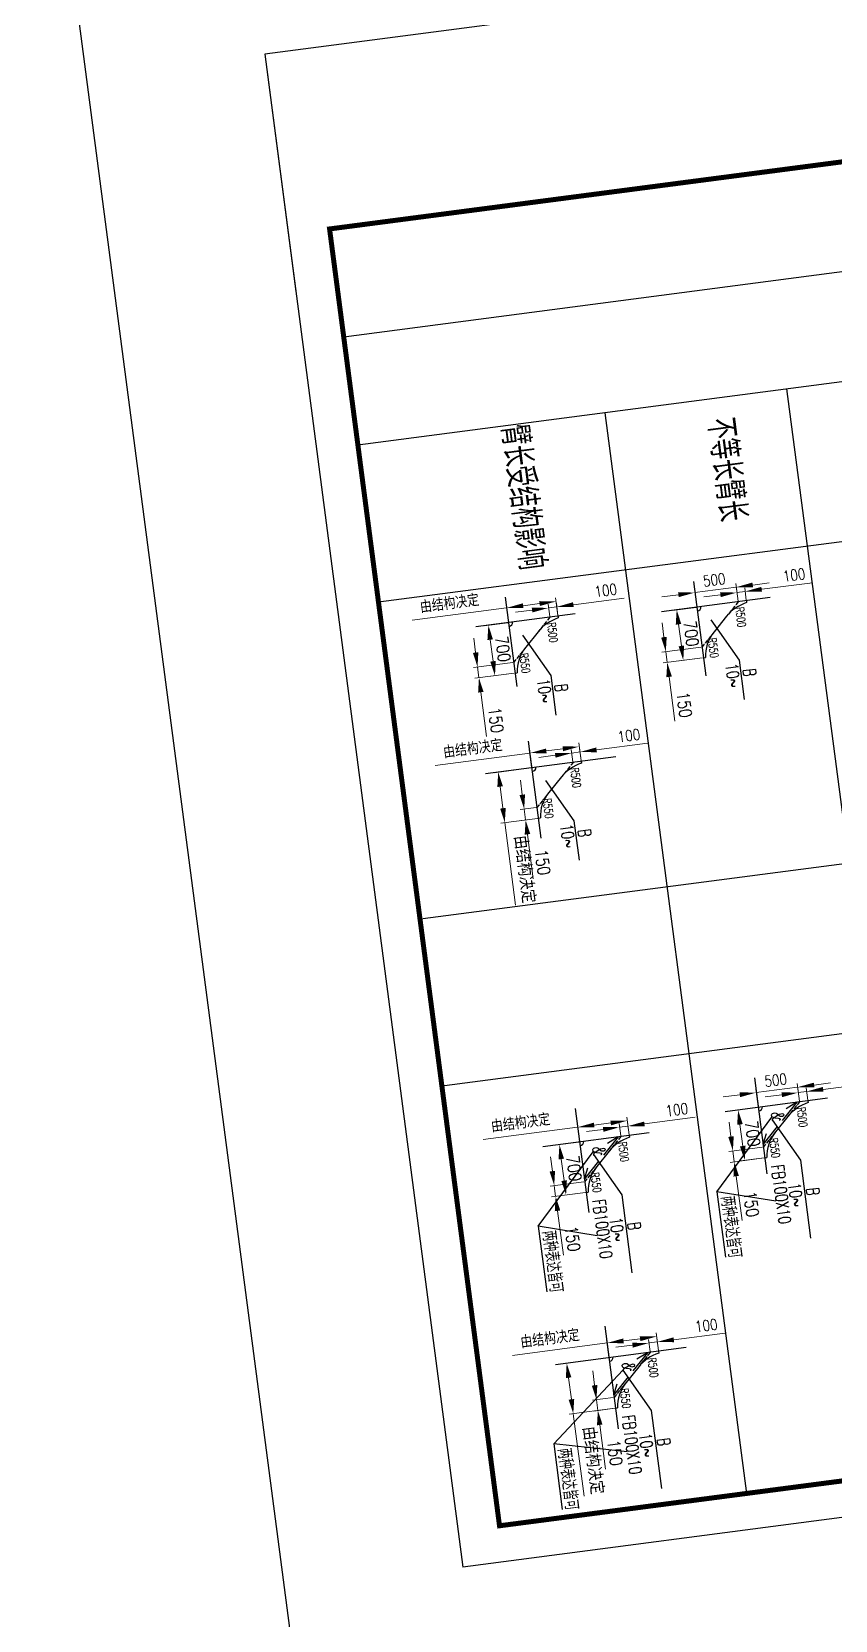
# Model space of a CAD drawing. Header units: millimetres. Extents: x -14906165 to 53546503, y 133836 to 58622790.
# Drawn here: x 41810517 to 42518618, y 31754795 to 33155382 of the extents above; entities that cross this region are included whole.
import ezdxf

# ---------------------------------------------------------------- set-up
doc = ezdxf.new("R2010")
doc.units = ezdxf.units.MM
doc.header["$LTSCALE"] = 100
doc.header["$PDMODE"] = 98
doc.header["$PDSIZE"] = 20
doc.linetypes.add('DASHED', pattern=[8, 6, -2])
doc.linetypes.add('JNRD_DBPointLine', pattern=[34, 24, -3, 0.5, -3, 0.5, -3])
for name, color, linetype in [('200-CO3', 7, 'Continuous'), ('Stiffener_Invisible', 2, 'DASHED'), ('Text', 7, 'Continuous')]:
    doc.layers.add(name, color=color, linetype=linetype)
doc.styles.add('JNRD_E1', font='romans.shx', dxfattribs={"width": 0.8})
doc.styles.add('中文GB2312', font='', dxfattribs={"width": 0.7})
doc.styles.get('中文GB2312').set_extended_font_data('FangSong_GB2312')
doc.dimstyles.new('1-100', dxfattribs={"dimscale": 100, "dimtxt": 1.5, "dimasz": 2, "dimexe": 0.5, "dimexo": 0.1, "dimtad": 1, "dimdec": 0, "dimzin": 1, "dimdsep": 46, "dimtxsty": 'JNRD_E1', "dimcen": 2.5, "dimclrd": 1, "dimclre": 1, "dimclrt": 2, "dimadec": 0, "dimazin": 0, "dimtfac": 1, "dimtdec": 0, "dimtmove": 0, "dimatfit": 3, "dimfxl": 1, "dimtzin": 0, "dimlwd": 13, "dimlwe": 13, "dimarcsym": 0})

# ---------------------------------------------------------------- blocks, each defined once
blk = doc.blocks.new('*D694')
at = {"color": 1, "lineweight": 13}
for p, q in [((-417874, 631285), (-417874, 631485)), ((-417680, 631085), (-417924, 631085)), ((-417874, 630585), (-417874, 631085)), ((-417680, 630585), (-417924, 630585)), ((-417874, 630385), (-417874, 630185))]:
    blk.add_line(p, q, dxfattribs=at)
at = {"color": 1}
for points in [[(-417908, 631285), (-417841, 631285), (-417874, 631085)], [(-417841, 630385), (-417908, 630385), (-417874, 630585)]]:
    blk.add_solid(points, dxfattribs=at)
at = {"layer": 'Defpoints', "color": 0}
for p in [(-417874, 631085), (-417670, 631085), (-417670, 630585)]:
    blk.add_point(p, dxfattribs=at)
at = {"color": 2, "insert": (-418012, 630835), "char_height": 150, "attachment_point": 5, "rotation": 90, "style": 'JNRD_E1'}
blk.add_mtext('500', dxfattribs=at)
blk = doc.blocks.new('*D695')
at = {"color": 1, "lineweight": 13}
for p, q in [((-417670, 630575), (-417670, 630291)), ((-416970, 630575), (-416970, 630291)), ((-417470, 630341), (-417170, 630341))]:
    blk.add_line(p, q, dxfattribs=at)
at = {"color": 1}
for points in [[(-417470, 630374), (-417470, 630307), (-417670, 630341)], [(-417170, 630307), (-417170, 630374), (-416970, 630341)]]:
    blk.add_solid(points, dxfattribs=at)
at = {"layer": 'Defpoints', "color": 0}
for p in [(-417670, 630585), (-416970, 630585), (-416970, 630341)]:
    blk.add_point(p, dxfattribs=at)
at = {"color": 2, "insert": (-417320, 630478), "char_height": 150, "attachment_point": 5, "style": 'JNRD_E1'}
blk.add_mtext('700', dxfattribs=at)
blk = doc.blocks.new('*D696')
at = {"color": 1, "lineweight": 13}
for p, q in [((-417799, 631385), (-417799, 632001)), ((-417680, 631185), (-417849, 631185)), ((-417680, 631085), (-417849, 631085)), ((-417799, 631085), (-417799, 631185)), ((-417799, 630885), (-417799, 630685))]:
    blk.add_line(p, q, dxfattribs=at)
at = {"color": 1}
for points in [[(-417833, 631385), (-417766, 631385), (-417799, 631185)], [(-417766, 630885), (-417833, 630885), (-417799, 631085)]]:
    blk.add_solid(points, dxfattribs=at)
at = {"layer": 'Defpoints', "color": 0}
for p in [(-417799, 631185), (-417670, 631185), (-417670, 631085)]:
    blk.add_point(p, dxfattribs=at)
at = {"color": 2, "insert": (-417937, 631793), "char_height": 150, "attachment_point": 5, "rotation": 90, "style": 'JNRD_E1'}
blk.add_mtext('100', dxfattribs=at)
blk = doc.blocks.new('*D697')
at = {"color": 1, "lineweight": 13}
for p, q in [((-417120, 630575), (-417120, 630097)), ((-416970, 630575), (-416970, 630097)), ((-417320, 630147), (-417520, 630147)), ((-417120, 630147), (-416970, 630147)), ((-416770, 630147), (-416153, 630147))]:
    blk.add_line(p, q, dxfattribs=at)
at = {"color": 1}
for points in [[(-417320, 630113), (-417320, 630180), (-417120, 630147)], [(-416770, 630180), (-416770, 630113), (-416970, 630147)]]:
    blk.add_solid(points, dxfattribs=at)
at = {"layer": 'Defpoints', "color": 0}
for p in [(-417120, 630585), (-416970, 630585), (-416970, 630147)]:
    blk.add_point(p, dxfattribs=at)
at = {"color": 2, "insert": (-416362, 630284), "char_height": 150, "attachment_point": 5, "style": 'JNRD_E1'}
blk.add_mtext('150', dxfattribs=at)
blk = doc.blocks.new('*D698')
at = {"color": 1, "lineweight": 13}
for p, q in [((-410941, 631236), (-410941, 631436)), ((-410746, 631036), (-410991, 631036)), ((-410941, 630536), (-410941, 631036)), ((-410746, 630536), (-410991, 630536)), ((-410941, 630336), (-410941, 630136))]:
    blk.add_line(p, q, dxfattribs=at)
at = {"color": 1}
for points in [[(-410974, 631236), (-410908, 631236), (-410941, 631036)], [(-410908, 630336), (-410974, 630336), (-410941, 630536)]]:
    blk.add_solid(points, dxfattribs=at)
at = {"layer": 'Defpoints', "color": 0}
for p in [(-410941, 631036), (-410736, 631036), (-410736, 630536)]:
    blk.add_point(p, dxfattribs=at)
at = {"color": 2, "insert": (-411078, 630786), "char_height": 150, "attachment_point": 5, "rotation": 90, "style": 'JNRD_E1'}
blk.add_mtext('500', dxfattribs=at)
blk = doc.blocks.new('*D699')
at = {"color": 1, "lineweight": 13}
for p, q in [((-410736, 630526), (-410736, 630242)), ((-410036, 630526), (-410036, 630242)), ((-410536, 630292), (-410236, 630292))]:
    blk.add_line(p, q, dxfattribs=at)
at = {"color": 1}
for points in [[(-410536, 630325), (-410536, 630258), (-410736, 630292)], [(-410236, 630258), (-410236, 630325), (-410036, 630292)]]:
    blk.add_solid(points, dxfattribs=at)
at = {"layer": 'Defpoints', "color": 0}
for p in [(-410736, 630536), (-410036, 630536), (-410036, 630292)]:
    blk.add_point(p, dxfattribs=at)
at = {"color": 2, "insert": (-410386, 630429), "char_height": 150, "attachment_point": 5, "style": 'JNRD_E1'}
blk.add_mtext('700', dxfattribs=at)
blk = doc.blocks.new('*D700')
at = {"color": 1, "lineweight": 13}
for p, q in [((-410866, 631336), (-410866, 631952)), ((-410746, 631136), (-410916, 631136)), ((-410746, 631036), (-410916, 631036)), ((-410866, 631036), (-410866, 631136)), ((-410866, 630836), (-410866, 630636))]:
    blk.add_line(p, q, dxfattribs=at)
at = {"color": 1}
for points in [[(-410899, 631336), (-410833, 631336), (-410866, 631136)], [(-410833, 630836), (-410899, 630836), (-410866, 631036)]]:
    blk.add_solid(points, dxfattribs=at)
at = {"layer": 'Defpoints', "color": 0}
for p in [(-410866, 631136), (-410736, 631136), (-410736, 631036)]:
    blk.add_point(p, dxfattribs=at)
at = {"color": 2, "insert": (-411003, 631744), "char_height": 150, "attachment_point": 5, "rotation": 90, "style": 'JNRD_E1'}
blk.add_mtext('100', dxfattribs=at)
blk = doc.blocks.new('*D701')
at = {"color": 1, "lineweight": 13}
for p, q in [((-410186, 630526), (-410186, 630116)), ((-410036, 630526), (-410036, 630116)), ((-410386, 630166), (-410586, 630166)), ((-410186, 630166), (-410036, 630166)), ((-409836, 630166), (-409220, 630166))]:
    blk.add_line(p, q, dxfattribs=at)
at = {"color": 1}
for points in [[(-410386, 630133), (-410386, 630199), (-410186, 630166)], [(-409836, 630199), (-409836, 630133), (-410036, 630166)]]:
    blk.add_solid(points, dxfattribs=at)
at = {"layer": 'Defpoints', "color": 0}
for p in [(-410186, 630536), (-410036, 630536), (-410036, 630166)]:
    blk.add_point(p, dxfattribs=at)
at = {"color": 2, "insert": (-409428, 630303), "char_height": 150, "attachment_point": 5, "style": 'JNRD_E1'}
blk.add_mtext('150', dxfattribs=at)
blk = doc.blocks.new('*D702')
at = {"color": 11, "lineweight": 13}
for p, q in [((-417807, 628919), (-418051, 628919)), ((-418001, 628719), (-418001, 628519)), ((-417807, 628319), (-418051, 628319)), ((-418001, 628319), (-418001, 627175))]:
    blk.add_line(p, q, dxfattribs=at)
at = {"color": 11}
for points in [[(-417968, 628719), (-418035, 628719), (-418001, 628919)], [(-418035, 628519), (-417968, 628519), (-418001, 628319)]]:
    blk.add_solid(points, dxfattribs=at)
at = {"layer": 'Defpoints', "color": 0}
for p in [(-417797, 628919), (-418001, 628319), (-417797, 628319)]:
    blk.add_point(p, dxfattribs=at)
at = {"color": 11, "insert": (-418163, 627647), "char_height": 150, "attachment_point": 5, "rotation": 90, "style": 'JNRD_E1'}
blk.add_mtext('由结构决定', dxfattribs=at)
blk = doc.blocks.new('*D703')
at = {"color": 1, "lineweight": 13}
for p, q in [((-417797, 628309), (-417797, 628025)), ((-417097, 628309), (-417097, 628025)), ((-417597, 628075), (-417297, 628075))]:
    blk.add_line(p, q, dxfattribs=at)
at = {"color": 1}
for points in [[(-417597, 628108), (-417597, 628041), (-417797, 628075)], [(-417297, 628041), (-417297, 628108), (-417097, 628075)]]:
    blk.add_solid(points, dxfattribs=at)
at = {"layer": 'Defpoints', "color": 0}
for p in [(-417797, 628319), (-417097, 628319), (-417097, 628075)]:
    blk.add_point(p, dxfattribs=at)
at = {"color": 2, "insert": (-417447, 628212), "char_height": 150, "attachment_point": 5, "style": 'JNRD_E1'}
blk.add_mtext('700', dxfattribs=at)
blk = doc.blocks.new('*D704')
at = {"color": 1, "lineweight": 13}
for p, q in [((-417926, 629119), (-417926, 629735)), ((-417807, 628919), (-417976, 628919)), ((-417926, 628819), (-417926, 628919)), ((-417807, 628819), (-417976, 628819)), ((-417926, 628619), (-417926, 628419))]:
    blk.add_line(p, q, dxfattribs=at)
at = {"color": 1}
for points in [[(-417960, 629119), (-417893, 629119), (-417926, 628919)], [(-417893, 628619), (-417960, 628619), (-417926, 628819)]]:
    blk.add_solid(points, dxfattribs=at)
at = {"layer": 'Defpoints', "color": 0}
for p in [(-417926, 628919), (-417797, 628919), (-417797, 628819)]:
    blk.add_point(p, dxfattribs=at)
at = {"color": 2, "insert": (-418064, 629527), "char_height": 150, "attachment_point": 5, "rotation": 90, "style": 'JNRD_E1'}
blk.add_mtext('100', dxfattribs=at)
blk = doc.blocks.new('*D705')
at = {"color": 1, "lineweight": 13}
for p, q in [((-417247, 628309), (-417247, 627831)), ((-417097, 628309), (-417097, 627831)), ((-417447, 627881), (-417647, 627881)), ((-417247, 627881), (-417097, 627881)), ((-416897, 627881), (-416280, 627881))]:
    blk.add_line(p, q, dxfattribs=at)
at = {"color": 1}
for points in [[(-417447, 627848), (-417447, 627914), (-417247, 627881)], [(-416897, 627914), (-416897, 627848), (-417097, 627881)]]:
    blk.add_solid(points, dxfattribs=at)
at = {"layer": 'Defpoints', "color": 0}
for p in [(-417247, 628319), (-417097, 628319), (-417097, 627881)]:
    blk.add_point(p, dxfattribs=at)
at = {"color": 2, "insert": (-416489, 628018), "char_height": 150, "attachment_point": 5, "style": 'JNRD_E1'}
blk.add_mtext('150', dxfattribs=at)
blk = doc.blocks.new('*D706')
at = {"color": 1, "lineweight": 13}
for p, q in [((-410583, 628345), (-410583, 628061)), ((-409883, 628345), (-409883, 628061)), ((-410383, 628111), (-410083, 628111))]:
    blk.add_line(p, q, dxfattribs=at)
at = {"color": 1}
for points in [[(-410383, 628144), (-410383, 628077), (-410583, 628111)], [(-410083, 628077), (-410083, 628144), (-409883, 628111)]]:
    blk.add_solid(points, dxfattribs=at)
at = {"layer": 'Defpoints', "color": 0}
for p in [(-410583, 628355), (-409883, 628355), (-409883, 628111)]:
    blk.add_point(p, dxfattribs=at)
at = {"color": 2, "insert": (-410233, 628248), "char_height": 150, "attachment_point": 5, "style": 'JNRD_E1'}
blk.add_mtext('700', dxfattribs=at)
blk = doc.blocks.new('*D707')
at = {"color": 1, "lineweight": 13}
for p, q in [((-410713, 629155), (-410713, 629771)), ((-410593, 628955), (-410763, 628955)), ((-410713, 628855), (-410713, 628955)), ((-410593, 628855), (-410763, 628855)), ((-410713, 628655), (-410713, 628455))]:
    blk.add_line(p, q, dxfattribs=at)
at = {"color": 1}
for points in [[(-410746, 629155), (-410679, 629155), (-410713, 628955)], [(-410679, 628655), (-410746, 628655), (-410713, 628855)]]:
    blk.add_solid(points, dxfattribs=at)
at = {"layer": 'Defpoints', "color": 0}
for p in [(-410713, 628955), (-410583, 628955), (-410583, 628855)]:
    blk.add_point(p, dxfattribs=at)
at = {"color": 2, "insert": (-410850, 629563), "char_height": 150, "attachment_point": 5, "rotation": 90, "style": 'JNRD_E1'}
blk.add_mtext('100', dxfattribs=at)
blk = doc.blocks.new('*D708')
at = {"color": 1, "lineweight": 13}
for p, q in [((-410033, 628345), (-410033, 627935)), ((-409883, 628345), (-409883, 627935)), ((-410233, 627985), (-410433, 627985)), ((-410033, 627985), (-409883, 627985)), ((-409683, 627985), (-409067, 627985))]:
    blk.add_line(p, q, dxfattribs=at)
at = {"color": 1}
for points in [[(-410233, 627952), (-410233, 628018), (-410033, 627985)], [(-409683, 628018), (-409683, 627952), (-409883, 627985)]]:
    blk.add_solid(points, dxfattribs=at)
at = {"layer": 'Defpoints', "color": 0}
for p in [(-410033, 628355), (-409883, 628355), (-409883, 627985)]:
    blk.add_point(p, dxfattribs=at)
at = {"color": 2, "insert": (-409275, 628122), "char_height": 150, "attachment_point": 5, "style": 'JNRD_E1'}
blk.add_mtext('150', dxfattribs=at)
blk = doc.blocks.new('*D709')
at = {"color": 11, "lineweight": 13}
for p, q in [((-410593, 628955), (-410838, 628955)), ((-410788, 628755), (-410788, 628555)), ((-410593, 628355), (-410838, 628355)), ((-410788, 628355), (-410788, 627211))]:
    blk.add_line(p, q, dxfattribs=at)
at = {"color": 11}
for points in [[(-410754, 628755), (-410821, 628755), (-410788, 628955)], [(-410821, 628555), (-410754, 628555), (-410788, 628355)]]:
    blk.add_solid(points, dxfattribs=at)
at = {"layer": 'Defpoints', "color": 0}
for p in [(-410583, 628955), (-410788, 628355), (-410583, 628355)]:
    blk.add_point(p, dxfattribs=at)
at = {"color": 11, "insert": (-410949, 627683), "char_height": 150, "attachment_point": 5, "rotation": 90, "style": 'JNRD_E1'}
blk.add_mtext('由结构决定', dxfattribs=at)
blk = doc.blocks.new('*D710')
at = {"color": 11, "lineweight": 13}
for p, q in [((-415784, 628969), (-416029, 628969)), ((-415979, 628769), (-415979, 628569)), ((-415784, 628369), (-416029, 628369)), ((-415979, 628369), (-415979, 627225))]:
    blk.add_line(p, q, dxfattribs=at)
at = {"color": 11}
for points in [[(-415945, 628769), (-416012, 628769), (-415979, 628969)], [(-416012, 628569), (-415945, 628569), (-415979, 628369)]]:
    blk.add_solid(points, dxfattribs=at)
at = {"layer": 'Defpoints', "color": 0}
for p in [(-415774, 628969), (-415979, 628369), (-415774, 628369)]:
    blk.add_point(p, dxfattribs=at)
at = {"color": 11, "insert": (-416140, 627697), "char_height": 150, "attachment_point": 5, "rotation": 90, "style": 'JNRD_E1'}
blk.add_mtext('由结构决定', dxfattribs=at)
blk = doc.blocks.new('*D711')
at = {"color": 11, "lineweight": 13}
for p, q in [((-415774, 628359), (-415774, 627913)), ((-415074, 628359), (-415074, 627913)), ((-415574, 627963), (-415274, 627963)), ((-415074, 627963), (-413930, 627963))]:
    blk.add_line(p, q, dxfattribs=at)
at = {"color": 11}
for points in [[(-415574, 627997), (-415574, 627930), (-415774, 627963)], [(-415274, 627930), (-415274, 627997), (-415074, 627963)]]:
    blk.add_solid(points, dxfattribs=at)
at = {"layer": 'Defpoints', "color": 0}
for p in [(-415774, 628369), (-415074, 628369), (-415074, 627963)]:
    blk.add_point(p, dxfattribs=at)
at = {"color": 11, "insert": (-414402, 628125), "char_height": 150, "attachment_point": 5, "style": 'JNRD_E1'}
blk.add_mtext('由结构决定', dxfattribs=at)
blk = doc.blocks.new('*D712')
at = {"color": 1, "lineweight": 13}
for p, q in [((-415904, 629169), (-415904, 629786)), ((-415784, 628969), (-415954, 628969)), ((-415904, 628869), (-415904, 628969)), ((-415784, 628869), (-415954, 628869)), ((-415904, 628669), (-415904, 628469))]:
    blk.add_line(p, q, dxfattribs=at)
at = {"color": 1}
for points in [[(-415937, 629169), (-415870, 629169), (-415904, 628969)], [(-415870, 628669), (-415937, 628669), (-415904, 628869)]]:
    blk.add_solid(points, dxfattribs=at)
at = {"layer": 'Defpoints', "color": 0}
for p in [(-415904, 628969), (-415774, 628969), (-415774, 628869)]:
    blk.add_point(p, dxfattribs=at)
at = {"color": 2, "insert": (-416041, 629577), "char_height": 150, "attachment_point": 5, "rotation": 90, "style": 'JNRD_E1'}
blk.add_mtext('100', dxfattribs=at)
blk = doc.blocks.new('*D713')
at = {"color": 1, "lineweight": 13}
for p, q in [((-415224, 628359), (-415224, 628165)), ((-415074, 628359), (-415074, 628165)), ((-415424, 628215), (-415624, 628215)), ((-415224, 628215), (-415074, 628215)), ((-414874, 628215), (-414258, 628215))]:
    blk.add_line(p, q, dxfattribs=at)
at = {"color": 1}
for points in [[(-415424, 628181), (-415424, 628248), (-415224, 628215)], [(-414874, 628248), (-414874, 628181), (-415074, 628215)]]:
    blk.add_solid(points, dxfattribs=at)
at = {"layer": 'Defpoints', "color": 0}
for p in [(-415224, 628369), (-415074, 628369), (-415074, 628215)]:
    blk.add_point(p, dxfattribs=at)
at = {"color": 2, "insert": (-414466, 628352), "char_height": 150, "attachment_point": 5, "style": 'JNRD_E1'}
blk.add_mtext('150', dxfattribs=at)
blk = doc.blocks.new('*D714')
at = {"color": 1, "lineweight": 13}
for p, q in [((-407716, 629168), (-407716, 629785)), ((-407596, 628968), (-407766, 628968)), ((-407716, 628868), (-407716, 628968)), ((-407596, 628868), (-407766, 628868)), ((-407716, 628668), (-407716, 628468))]:
    blk.add_line(p, q, dxfattribs=at)
at = {"color": 1}
for points in [[(-407749, 629168), (-407682, 629168), (-407716, 628968)], [(-407682, 628668), (-407749, 628668), (-407716, 628868)]]:
    blk.add_solid(points, dxfattribs=at)
at = {"layer": 'Defpoints', "color": 0}
for p in [(-407716, 628968), (-407586, 628968), (-407586, 628868)]:
    blk.add_point(p, dxfattribs=at)
at = {"color": 2, "insert": (-407853, 629577), "char_height": 150, "attachment_point": 5, "rotation": 90, "style": 'JNRD_E1'}
blk.add_mtext('100', dxfattribs=at)
blk = doc.blocks.new('*D715')
at = {"color": 1, "lineweight": 13}
for p, q in [((-407036, 628358), (-407036, 628104)), ((-406886, 628358), (-406886, 628104)), ((-407236, 628154), (-407436, 628154)), ((-407036, 628154), (-406886, 628154)), ((-406686, 628154), (-406070, 628154))]:
    blk.add_line(p, q, dxfattribs=at)
at = {"color": 1}
for points in [[(-407236, 628120), (-407236, 628187), (-407036, 628154)], [(-406686, 628187), (-406686, 628120), (-406886, 628154)]]:
    blk.add_solid(points, dxfattribs=at)
at = {"layer": 'Defpoints', "color": 0}
for p in [(-407036, 628368), (-406886, 628368), (-406886, 628154)]:
    blk.add_point(p, dxfattribs=at)
at = {"color": 2, "insert": (-406278, 628291), "char_height": 150, "attachment_point": 5, "style": 'JNRD_E1'}
blk.add_mtext('150', dxfattribs=at)
blk = doc.blocks.new('*D716')
at = {"color": 11, "lineweight": 13}
for p, q in [((-407596, 628968), (-407841, 628968)), ((-407791, 628768), (-407791, 628568)), ((-407596, 628368), (-407841, 628368)), ((-407791, 628368), (-407791, 627224))]:
    blk.add_line(p, q, dxfattribs=at)
at = {"color": 11}
for points in [[(-407757, 628768), (-407824, 628768), (-407791, 628968)], [(-407824, 628568), (-407757, 628568), (-407791, 628368)]]:
    blk.add_solid(points, dxfattribs=at)
at = {"layer": 'Defpoints', "color": 0}
for p in [(-407586, 628968), (-407791, 628368), (-407586, 628368)]:
    blk.add_point(p, dxfattribs=at)
at = {"color": 11, "insert": (-407952, 627696), "char_height": 150, "attachment_point": 5, "rotation": 90, "style": 'JNRD_E1'}
blk.add_mtext('由结构决定', dxfattribs=at)
blk = doc.blocks.new('*D717')
at = {"color": 11, "lineweight": 13}
for p, q in [((-407586, 628358), (-407586, 627806)), ((-406886, 628358), (-406886, 627806)), ((-407386, 627856), (-407086, 627856)), ((-406886, 627856), (-405742, 627856))]:
    blk.add_line(p, q, dxfattribs=at)
at = {"color": 11}
for points in [[(-407386, 627890), (-407386, 627823), (-407586, 627856)], [(-407086, 627823), (-407086, 627890), (-406886, 627856)]]:
    blk.add_solid(points, dxfattribs=at)
at = {"layer": 'Defpoints', "color": 0}
for p in [(-407586, 628368), (-406886, 628368), (-406886, 627856)]:
    blk.add_point(p, dxfattribs=at)
at = {"color": 11, "insert": (-406214, 628018), "char_height": 150, "attachment_point": 5, "style": 'JNRD_E1'}
blk.add_mtext('由结构决定', dxfattribs=at)
blk = doc.blocks.new('绘图要素标准库V1.0 - 0416')
for p, q in [((-425988.7, 656002.9), (-425988.7, 626302.9)), ((-404988.7, 656002.9), (-404988.7, 626302.9)), ((-423488.7, 655502.9), (-423488.7, 626802.9)), ((-421988.7, 655502.9), (-421988.7, 626802.9)), ((-420488.7, 655502.9), (-420488.7, 626802.9)), ((-413910.7, 626835.6), (-413910.7, 654802.9)), ((-411593.3, 626835.6), (-411593.3, 654802.9)), ((-418311, 626802.9), (-418311, 649356.2)), ((-420488.7, 631994.7), (-405488.7, 631994.7)), ((-417669.9, 631474.4), (-417669.9, 630156.9)), ((-410736.5, 631373.7), (-410736.5, 630135.6)), ((-417669.9, 631184.8), (-417644.9, 631184.8)), ((-410736.5, 631135.7), (-410711.5, 631135.7)), ((-417493.4, 630924.3), (-417303.4, 630751.6)), ((-410559.9, 630875.3), (-410370, 630702.6)), ((-409659, 629912.2), (-410579.3, 630681.7)), ((-418028.1, 630584.8), (-416718.7, 630584.8)), ((-416969.9, 630584.8), (-416969.9, 630609.8)), ((-411147.5, 630535.7), (-409814.6, 630535.7)), ((-410036.5, 630535.7), (-410036.5, 630560.7)), ((-405488.7, 629798.8), (-420488.7, 629798.8)), ((-415774.1, 629387.1), (-415774.1, 627807.2)), ((-407586.1, 629301.1), (-407586.1, 627719.2)), ((-417796.8, 629127.9), (-417796.8, 627925.2)), ((-410583.3, 629197.4), (-410583.3, 627911.2)), ((-417796.8, 628918.9), (-417771.8, 628918.9)), ((-415774.1, 628969.2), (-415749.1, 628969.2)), ((-410583.3, 628954.8), (-410558.3, 628954.8)), ((-407586.1, 628968.4), (-407561.1, 628968.4)), ((-417620.2, 628658.4), (-417430.3, 628485.7)), ((-415597.6, 628708.7), (-415407.6, 628536)), ((-410406.8, 628694.4), (-410216.8, 628521.7)), ((-407409.6, 628708), (-407219.7, 628535.3)), ((-417096.8, 628318.9), (-417096.8, 628343.9)), ((-416143, 628369.2), (-414797.7, 628369.2)), ((-415074.1, 628369.2), (-415074.1, 628394.2)), ((-411045.9, 628354.8), (-409602, 628354.8)), ((-409505.8, 627731.3), (-410426.1, 628500.8)), ((-409883.3, 628354.8), (-409883.3, 628379.8)), ((-408023.2, 628368.4), (-406601.6, 628368.4)), ((-406508.7, 627575.9), (-407390.2, 628514.4)), ((-406886.1, 628368.4), (-406886.1, 628393.4)), ((-418152.6, 628318.9), (-416911.2, 628318.9)), ((-425988.7, 626302.9), (-404988.7, 626302.9)), ((-425988.7, 626302.9), (-422693.7, 626302.9)), ((-425988.7, 626302.9), (-422693.7, 626302.9)), ((-425988.7, 626302.9), (-422693.7, 626302.9)), ((-425988.7, 626302.9), (-422693.7, 626302.9))]:
    blk.add_line(p, q)
at = {"color": 6}
blk.add_lwpolyline([(-431789.7, 663589.5), (-373332.1, 663589.5), (-373332.1, 624145.9), (-431789.7, 624145.9)], close=True, dxfattribs=at)
at = {"const_width": 60}
blk.add_lwpolyline([(-423488.7, 655502.9), (-405488.7, 655502.9), (-405488.7, 626802.9), (-423488.7, 626802.9)], close=True, dxfattribs=at)
for points in [[(-417473.9, 630730.7), (-416873, 631004.7), (-416324.7, 631004.7)], [(-410540.5, 630681.7), (-409939.6, 630955.6), (-408857.3, 630955.6)], [(-409424, 630600.8), (-409659, 629912.2), (-408749.4, 629912.2)], [(-417600.8, 628464.8), (-416999.9, 628738.7), (-416451.5, 628738.7)], [(-415578.1, 628515.1), (-414977.2, 628789.1), (-414428.9, 628789.1)], [(-410387.3, 628500.8), (-409786.4, 628774.7), (-408704.1, 628774.7)], [(-407390.2, 628514.4), (-406789.3, 628788.3), (-405707, 628788.3)], [(-409271.6, 628417.6), (-409505.8, 627731.3), (-408596.2, 627731.3)], [(-406268.2, 628436), (-406508.7, 627575.9), (-405599.1, 627575.9)]]:
    blk.add_lwpolyline(points)
for centre, radius, start, end in [((-417157, 631294.3), 500, 192.6491, 227.72631), ((-410223.6, 631245.2), 500, 192.6491, 227.72631), ((-417669.9, 630584.8), 50, 0, 90), ((-416933.4, 631158.6), 550, 227.72631, 266.19851), ((-410000, 631109.5), 550, 227.72631, 266.19851), ((-410736.5, 630535.7), 50, 0, 90), ((-417283.9, 629028.3), 500, 192.6491, 227.72631), ((-415261.2, 629078.7), 500, 192.6491, 227.72631), ((-410070.4, 629064.3), 500, 192.6491, 227.72631), ((-407073.3, 629077.9), 500, 192.6491, 227.72631), ((-415037.6, 628943), 550, 227.72631, 266.19851), ((-406849.7, 628942.2), 550, 227.72631, 266.19851), ((-417796.8, 628318.9), 50, 0, 90), ((-417060.3, 628892.6), 550, 227.72631, 266.19851), ((-415774.1, 628369.2), 50, 0, 90), ((-410583.3, 628354.8), 50, 0, 90), ((-409846.8, 628928.6), 550, 227.72631, 266.19851), ((-407586.1, 628368.4), 50, 0, 90)]:
    blk.add_arc(centre, radius, start, end)
at = {"layer": '200-CO3', "color": 251, "linetype": 'JNRD_DBPointLine', "ltscale": 0.02}
for p, q in [((-417669.9, 631084.8), (-417493.4, 630924.3)), ((-410736.5, 631035.7), (-410559.9, 630875.3)), ((-417303.4, 630751.6), (-417119.9, 630584.8)), ((-410370, 630702.6), (-410186.5, 630535.7)), ((-417796.8, 628818.9), (-417620.2, 628658.4)), ((-415774.1, 628869.2), (-415597.6, 628708.7)), ((-410583.3, 628854.8), (-410406.8, 628694.4)), ((-407586.1, 628868.4), (-407409.6, 628708)), ((-415407.6, 628536), (-415224.1, 628369.2)), ((-407219.7, 628535.3), (-407036.1, 628368.4)), ((-417430.3, 628485.7), (-417246.8, 628318.9)), ((-410216.8, 628521.7), (-410033.3, 628354.8))]:
    blk.add_line(p, q, dxfattribs=at)
at = {"layer": 'Stiffener_Invisible', "ltscale": 0.5}
for p, q in [((-410736.5, 631002), (-410223.6, 630535.7)), ((-410583.3, 628821.1), (-410070.5, 628354.8)), ((-407586.1, 628834.6), (-407073.3, 628368.4))]:
    blk.add_line(p, q, dxfattribs=at)
at = {"layer": 'Stiffener_Invisible'}
for p, q in [((-410736.5, 631002), (-410667.2, 630864.4)), ((-410223.6, 630535.7), (-410366.9, 630592.3)), ((-410583.3, 628821.1), (-410514, 628683.5)), ((-407586.1, 628834.6), (-407516.9, 628697.1)), ((-410070.5, 628354.8), (-410213.7, 628411.5)), ((-407073.3, 628368.4), (-407216.5, 628425))]:
    blk.add_line(p, q, dxfattribs=at)
at = {"style": '中文GB2312', "width": 0.7}
for s, height, p in [('不等长臂长', 300, (-420212.1, 631021.5)), ('两种表达皆可', 150, (-409581.4, 629960.6)), ('臂长受结构影响', 300, (-420488.7, 628556.3)), ('两种表达皆可', 150, (-409428.3, 627779.7)), ('两种表达皆可', 150, (-406431.1, 627624.3))]:
    blk.add_text(s, height=height, dxfattribs=at).set_placement(p)
at = {"layer": 'Text', "color": 0, "linetype": 'Continuous', "style": 'JNRD_E1', "width": 0.8}
for s, height, p in [('R500', 100, (-417595.8, 631042.7)), ('B', 150, (-416738.7, 631037.2)), ('R500', 100, (-410662.4, 630993.6)), ('B', 150, (-409543.1, 630981.1)), ('10~', 150, (-416839.5, 630833.5)), ('&', 150, (-410645.3, 630681.7)), ('10~', 150, (-409640.3, 630771.7)), ('R550', 100, (-417225.8, 630666.4)), ('R550', 100, (-410292.4, 630617.4)), ('FB100X10', 150, (-409917, 630598.1)), ('B', 150, (-416865.6, 628771.2)), ('R500', 100, (-415700, 628827.1)), ('B', 150, (-414843, 628821.6)), ('R500', 100, (-410509.2, 628812.7)), ('B', 150, (-409389.9, 628800.2)), ('R500', 100, (-407512.1, 628826.3)), ('B', 150, (-406392.7, 628813.8)), ('R500', 100, (-417722.7, 628776.7)), ('10~', 150, (-416966.4, 628567.6)), ('10~', 150, (-414943.7, 628617.9)), ('10~', 150, (-409487.1, 628590.9)), ('10~', 150, (-406490, 628604.4)), ('R550', 100, (-415330, 628450.8)), ('&', 150, (-410492.1, 628500.8)), ('R550', 100, (-410139.2, 628436.5)), ('FB100X10', 150, (-409763.9, 628417.2)), ('&', 150, (-407495, 628514.4)), ('R550', 100, (-407142.1, 628450)), ('FB100X10', 150, (-406766.7, 628430.8)), ('R550', 100, (-417352.7, 628400.5))]:
    blk.add_text(s, height=height, dxfattribs=at).set_placement(p)
for base, p1, p2, picture, middle in [((-417799.4, 631184.8), (-417669.9, 631084.8), (-417669.9, 631184.8), '*D696', (-417936.9, 631793)), ((-410866, 631135.7), (-410736.5, 631035.7), (-410736.5, 631135.7), '*D700', (-411003.5, 631744)), ((-417874.4, 631084.8), (-417669.9, 630584.8), (-417669.9, 631084.8), '*D694', (-418011.9, 630834.8)), ((-410941, 631035.7), (-410736.5, 630535.7), (-410736.5, 631035.7), '*D698', (-411078.5, 630785.7)), ((-417926.3, 628918.9), (-417796.8, 628818.9), (-417796.8, 628918.9), '*D704', (-418063.8, 629527.1)), ((-415903.6, 628969.2), (-415774.1, 628869.2), (-415774.1, 628969.2), '*D712', (-416041.1, 629577.4)), ((-410712.8, 628954.8), (-410583.3, 628854.8), (-410583.3, 628954.8), '*D707', (-410850.3, 629563.1)), ((-407715.6, 628968.4), (-407586.1, 628868.4), (-407586.1, 628968.4), '*D714', (-407853.1, 629576.6))]:
    dim = blk.add_linear_dim(base=base, p1=p1, p2=p2, angle=90, dimstyle='1-100')
    dim.commit()
    dim.dimension.update_dxf_attribs({"geometry": picture, "text_midpoint": middle})
for base, p1, p2, picture, middle in [((-416969.9, 630340.8), (-417669.9, 630584.8), (-416969.9, 630584.8), '*D695', (-417319.9, 630478.3)), ((-416969.9, 630146.8), (-417119.9, 630584.8), (-416969.9, 630584.8), '*D697', (-416361.7, 630284.3)), ((-410036.5, 630291.7), (-410736.5, 630535.7), (-410036.5, 630535.7), '*D699', (-410386.5, 630429.2)), ((-410036.5, 630165.9), (-410186.5, 630535.7), (-410036.5, 630535.7), '*D701', (-409428.3, 630303.4)), ((-415074.1, 628214.7), (-415224.1, 628369.2), (-415074.1, 628369.2), '*D713', (-414465.9, 628352.2)), ((-409883.3, 628110.8), (-410583.3, 628354.8), (-409883.3, 628354.8), '*D706', (-410233.3, 628248.3)), ((-409883.3, 627985), (-410033.3, 628354.8), (-409883.3, 628354.8), '*D708', (-409275.1, 628122.5)), ((-406886.1, 628153.5), (-407036.1, 628368.4), (-406886.1, 628368.4), '*D715', (-406277.9, 628291)), ((-417096.8, 628074.8), (-417796.8, 628318.9), (-417096.8, 628318.9), '*D703', (-417446.8, 628212.3)), ((-417096.8, 627880.9), (-417246.8, 628318.9), (-417096.8, 628318.9), '*D705', (-416488.5, 628018.4))]:
    dim = blk.add_linear_dim(base=base, p1=p1, p2=p2, dimstyle='1-100')
    dim.commit()
    dim.dimension.update_dxf_attribs({"geometry": picture, "text_midpoint": middle})
for base, p1, p2, picture, middle in [((-418001.3, 628318.9), (-417796.8, 628918.9), (-417796.8, 628318.9), '*D702', (-418162.7, 627646.7)), ((-415978.6, 628369.2), (-415774.1, 628969.2), (-415774.1, 628369.2), '*D710', (-416140, 627697.1)), ((-410787.8, 628354.8), (-410583.3, 628954.8), (-410583.3, 628354.8), '*D709', (-410949.2, 627682.7)), ((-407790.7, 628368.4), (-407586.1, 628968.4), (-407586.1, 628368.4), '*D716', (-407952, 627696.3))]:
    dim = blk.add_linear_dim(base=base, p1=p1, p2=p2, angle=90, text='由结构决定', dimstyle='1-100', override={"dimclrd": 11, "dimclre": 11, "dimclrt": 11})
    dim.commit()
    dim.dimension.update_dxf_attribs({"geometry": picture, "text_midpoint": middle})
for base, p1, p2, picture, middle in [((-415074.1, 627963.3), (-415774.1, 628369.2), (-415074.1, 628369.2), '*D711', (-414402, 628124.6)), ((-406886.1, 627856.4), (-407586.1, 628368.4), (-406886.1, 628368.4), '*D717', (-406214, 628017.8))]:
    dim = blk.add_linear_dim(base=base, p1=p1, p2=p2, text='由结构决定', dimstyle='1-100', override={"dimclrd": 11, "dimclre": 11, "dimclrt": 11})
    dim.commit()
    dim.dimension.update_dxf_attribs({"geometry": picture, "text_midpoint": middle})

msp = doc.modelspace()

# ---------------------------------------------------------------- block references
at = {"lineweight": 5, "xscale": 64.06802830554443, "yscale": 73.4024339265743, "zscale": 64.06802830554443, "rotation": 277.4624694947158}
msp.add_blockref('绘图要素标准库V1.0 - 0416', (-22373, 103764), dxfattribs=at)

doc.saveas('drawing.dxf')
